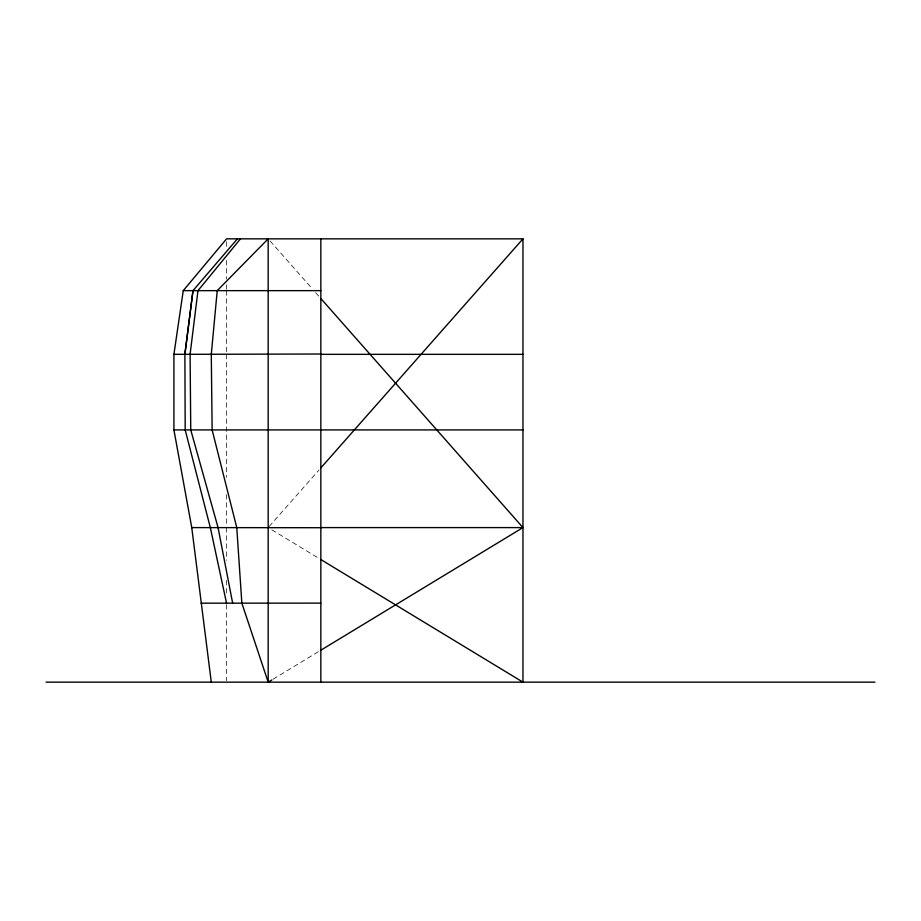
<?xml version="1.0" encoding="UTF-8"?>
<svg xmlns="http://www.w3.org/2000/svg" width="921" height="921" viewBox="0 0 921 921"><rect width="100%" height="100%" fill="white"/><g stroke="black" fill="none" stroke-linecap="round" stroke-linejoin="round"><path stroke-width="0.69" stroke-dasharray="4.61 3.45" d="M269.128 526.524L318.965 470.044M273.088 679.191L318.39 651.7M271.856 529.817L318.39 558.057M270.049 240.957L312.035 288.526M315.638 292.613L319.103 296.55M226.578 241.716L226.578 248.912M226.578 260.424L226.578 279.132M226.578 284.888L226.578 289.206M226.578 290.645L226.578 352.927M226.578 354.343L226.578 477.32M226.578 494.554L226.578 526.156M226.578 527.595L226.578 560.394M226.578 580.357L226.578 593.193M226.578 604.613L226.578 680.723"/><path stroke-width="1.38" d="M237.411 238.838L192.984 290.645L184.891 354.343L185.19 429.923L210.322 527.595L226.543 603.174M184.845 354.343L192.984 290.645M211.289 682.162L191.752 527.595L173.919 429.923L173.919 354.343L183.256 290.645L226.578 238.838L522.967 238.838L522.967 682.162L320.842 559.542M240.473 238.838L197.969 290.645L190.094 354.343L190.751 429.923L218.058 527.595L232.656 603.174M320.842 467.914L522.967 238.838M268.184 682.162L268.184 238.838L217.229 290.645L211.289 354.343L212.129 429.923L236.766 527.595L241.855 603.174L268.184 682.162L271.856 679.94M320.842 650.214L522.967 527.595L320.842 298.519M320.842 354.021L173.919 354.343M183.256 290.645L320.842 290.645M320.842 354.343L522.967 354.343M173.919 429.923L522.967 429.923M191.752 527.595L320.842 527.721M320.842 527.595L522.967 527.595M320.842 603.128L201.089 603.174M46.05 682.162L874.95 682.162M320.842 238.838L320.842 682.162"/></g></svg>
